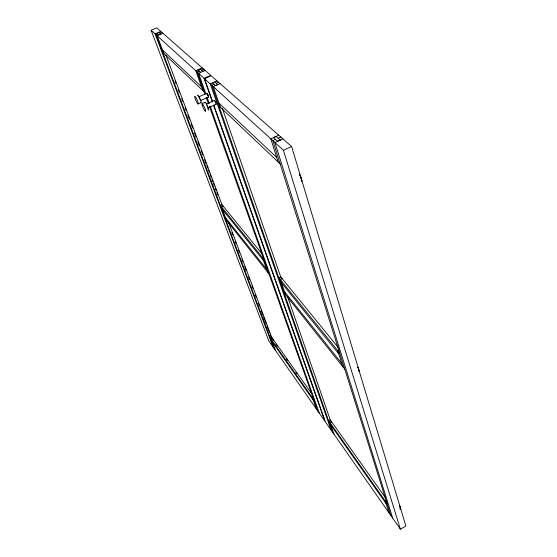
<?xml version="1.0" encoding="UTF-8"?>
<svg xmlns="http://www.w3.org/2000/svg" width="557" height="557" viewBox="0 0 557 557"><rect width="100%" height="100%" fill="white"/><g stroke="black" fill="none" stroke-linecap="round" stroke-linejoin="round"><path stroke-width="0.84" d="M213.811 105.008L325.316 421.746L400.379 529.15L405.893 526.066L291.596 146.512L211.242 75.808L204.572 78.746L212.656 101.722M386.474 500.402L385.256 501.077L388.967 512.816M331.721 421.948L330.071 422.819L334.033 434.223M313.48 397.238L312.421 397.795L316.425 409.033M339.178 349.921L337.737 350.666L342.799 366.687M282.232 278.709L280.317 279.649L285.532 294.653M223.113 206.069L221.456 206.849L226.595 220.516M204.572 78.746L283.443 150.293L291.596 146.512M278.73 135.191L270.813 138.832L278.131 161.996M273.501 137.663L276.14 136.444M275.52 139.473L272.86 140.691L390.833 515.49M278.166 138.247L280.819 137.029M277.553 141.297L280.22 140.072M282.928 138.888L274.935 142.571L392.713 518.184M202.094 103.609L205.06 102.286M206.661 103.915L214.382 100.462M207.67 108.079L216.158 104.277M198.494 97.009L206.814 93.311M208.555 97.043L200.248 100.74L200.235 100.302M198.146 103.964A4.157 0.675 66.1 0 0 196.203 98.081A4.157 0.675 66.1 0 0 195.068 98.429A4.157 0.675 66.1 0 0 198.146 103.964L201.042 102.676M217.077 80.946L210.302 83.947L331.088 430.011M214.034 84.267L211.764 85.277L332.55 432.107M216.304 83.265L218.574 82.255M215.489 85.569L217.766 84.56M220.078 83.585L213.24 86.614L220.412 107.25M151.107 30.252L204.057 78.286L210.72 75.348L156.74 27.85L151.107 30.252L268.759 340.835L324.794 421.008L213.589 105.343M202.358 67.989L195.848 70.843L202.915 90.652M198.055 69.917L200.221 68.964M199.371 71.101L197.192 72.055L205.06 94.161M201.543 70.14L203.723 69.186L204.294 70.83M205.094 70.398L198.543 73.28L205.812 93.743M160.813 31.429L155.097 33.873L273.153 347.122M158.021 33.97L156.106 34.792L274.267 348.717M159.936 33.155L161.843 32.341M162.888 33.26L157.13 35.718L163.855 53.604M400.051 509.202L400.399 509.314A6.593 1.051 61 0 0 400.239 508.485M158.905 32.243L160.973 34.074M200.193 68.936L202.915 71.359M214.821 81.942L217.801 84.594M276.091 136.402L280.268 140.113M156.997 33.058L159.051 34.896M198.02 69.89L200.729 72.319M212.565 82.944L215.524 85.604M273.452 137.621L277.602 141.346M162.526 50.067L201.523 86.739M218.998 103.177L276.69 157.429M162.818 52.623L204.266 91.933M218.929 105.844L280.178 163.939M262.034 253.888L222.006 204.711L220.356 205.484L263.781 259.193M338.252 347.526L280.714 276.843L278.806 277.776L339.728 353.124M222.494 209.606L263.447 260.432M281.369 282.678L338.76 353.911M225.578 217.808L266.573 269.212M284.502 291.68L341.796 363.519M225.494 219.124L268.996 273.856M284.021 292.752L344.783 369.18M311.997 394.126L271.663 337.222L270.215 337.946L313.793 399.745M385.59 497.958L330.231 419.853L328.588 420.723L387.136 503.744M271.391 337.758L272.387 339.171M275.889 344.115L277.386 346.238M286.389 358.959L287.384 360.365M295.885 372.382L296.888 373.796M272.15 341.713L313.229 400.065M330.865 425.123L386.008 503.451M207.503 94.537L207.998 95.595M199.114 97.614L199.991 99.48M215.274 102.028L215.594 102.808M207.684 95.519L207.503 95.129M165.951 55.122L222.347 205.63M228.447 221.895L272.352 339.046M175.051 81.002L175.963 83.439M178.4 89.928L179.298 92.469M181.749 98.854L182.654 101.423M185.098 107.786L186.017 110.216M187.841 115.09L189.366 119.142M191.19 124.016L192.715 128.075M194.539 132.942L196.064 137.001M197.888 141.868L199.413 145.927M201.237 150.794L202.762 154.853M204.586 159.727L206.111 163.779M206.779 165.721L207.698 168.158M208.548 170.275L209.46 172.712M210.142 174.675L211.061 177.112M211.897 179.201L212.809 181.638M213.505 183.622L214.417 186.066M215.246 188.127L216.158 190.564M216.861 192.576L217.78 195.02M231.886 232.471L232.791 234.901M235.228 241.376L236.105 243.855M238.57 250.288L239.461 252.808M241.912 259.193L242.824 261.755M244.655 266.643L246.18 270.709M248.596 277.017L249.543 279.663M251.938 285.922L252.85 288.352M255.28 294.834L256.192 297.264M258.622 303.739L259.534 306.169M261.358 311.029L262.876 315.081M263.586 317.1L264.505 319.544M264.7 319.941L266.225 323.986M266.949 326.054L267.868 328.498M268.042 328.846L269.567 332.898M270.312 335.008L271.224 337.451M275.388 350.325L271.336 339.54L272.791 338.802L273.369 340.348M206.222 97.433L208.262 103.163M209.425 106.443L317.796 410.996M262.389 257.473L267.611 272.101M206.974 97.015L209.3 103.567M210.17 106.018L319.182 412.974M204.057 78.286L212.433 102.063M222.292 108.114L281.257 278.416M287.489 296.401L330.795 421.482M283.443 150.293L400.379 529.15M197.596 95.693A4.157 0.689 66.1 0 1 199.81 98.15A4.157 0.689 66.1 0 1 200.812 102.599M206.814 93.757A2.075 0.369 66.3 0 1 207.371 93.792A2.075 0.369 66.3 0 1 208.499 96.361A2.075 0.369 66.3 0 1 208.137 96.765M207.051 94.579A2.075 0.369 66.3 0 1 206.905 94.133M204.955 102.948A4.24 0.724 66.1 0 1 206.194 103.463A4.24 0.724 66.1 0 1 208.402 108.455A4.24 0.724 66.1 0 1 207.921 109.645M206.313 104.556A2.124 0.362 66.1 0 1 206.536 104.89M207.009 105.802A2.124 0.362 66.1 0 1 207.232 106.31M207.427 106.805A2.124 0.362 66.1 0 1 207.698 107.919M214.375 100.908A2.117 0.383 66.2 0 1 214.967 100.97A2.117 0.383 66.2 0 1 216.116 103.588A2.117 0.383 66.2 0 1 215.719 103.985M357.956 367.314A7.283 1.441 62.3 0 1 359.091 371.693M357.803 367.188A6.872 1.365 62.3 0 1 358.917 370.899M399.724 506.278A6.162 0.982 61 0 1 400.406 509.314M400.288 508.583A6.524 1.037 61 0 1 400.434 509.363M399.661 505.979A6.524 1.037 61 0 1 400.748 509.189M400.163 508.402A6.412 1.017 61 0 1 400.232 509.571M299.276 174.049A8.104 1.922 65.2 0 1 300.181 176.012M300.453 176.666A8.104 1.922 65.2 0 1 300.926 177.962M301.128 178.574A8.104 1.922 65.2 0 1 301.755 181.255M300.028 175.358A8.585 2.04 65.2 0 1 301.922 181.116M202.379 105.753A4.247 0.71 66 0 0 205.54 111.365A4.247 0.71 66 0 0 203.542 105.336A4.247 0.71 66 0 0 202.379 105.753"/></g></svg>
